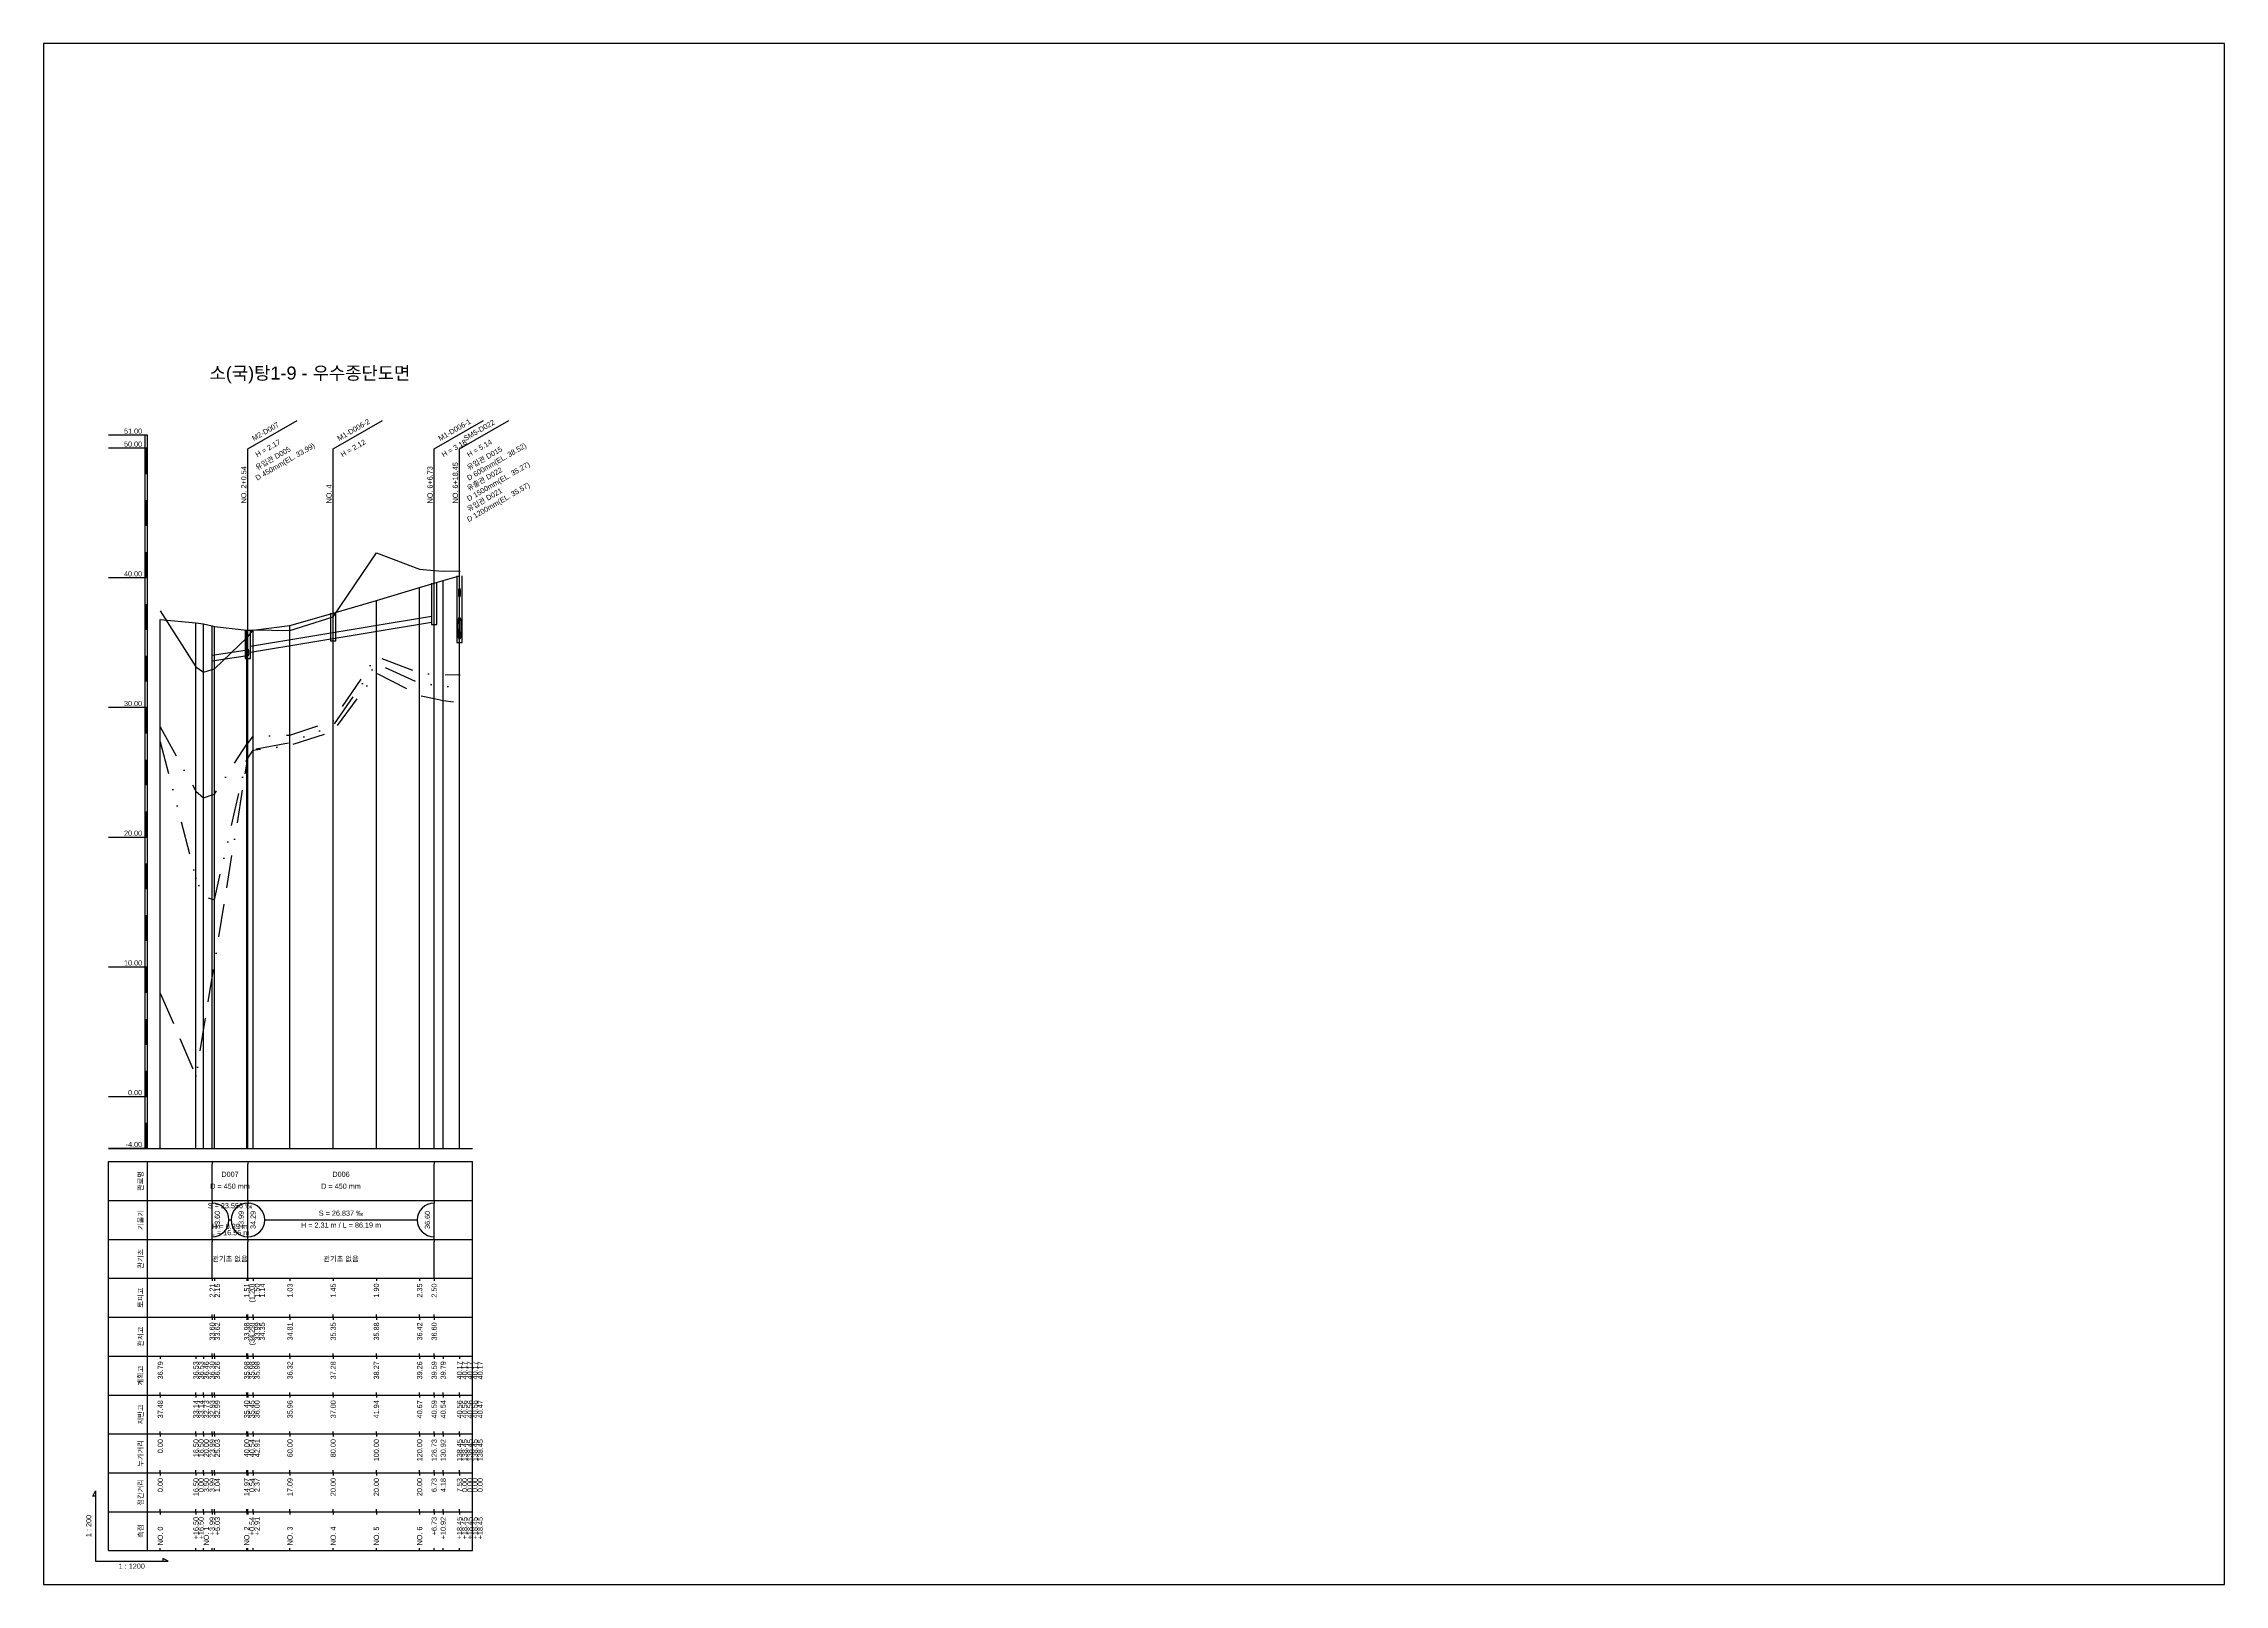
# Model space of a CAD drawing. Header units: millimetres. Extents: x -105495 to 3444, y -108190 to 2013.
# Drawn here: x 20 to 861, y -21252 to -20658 of the extents above; entities that cross this region are included whole.
import ezdxf
from ezdxf.enums import TextEntityAlignment as Align

# ---------------------------------------------------------------- set-up
doc = ezdxf.new("R2010")
doc.units = ezdxf.units.MM
for name, pattern in [('BORDER', [44.45, 12.7, -6.35, 12.7, -6.35, 0, -6.35]), ('DASHDOT', [25.4, 12.7, -6.35, 0, -6.35]), ('DIVIDE', [31.75, 12.7, -6.35, 0, -6.35, 0, -6.35])]:
    doc.linetypes.add(name, pattern=pattern)
for name, color, linetype in [('KZ_종단_계획선', 1, 'Continuous'), ('KZ_종단_관로', 4, 'Continuous'), ('KZ_종단_깃발', 7, 'Continuous'), ('KZ_종단_노선명', 7, 'Continuous'), ('KZ_종단_도각', 7, 'Continuous'), ('KZ_종단_맨홀', 4, 'Continuous'), ('KZ_종단_수직선', 7, 'Continuous'), ('KZ_종단_암선1', 56, 'DASHDOT'), ('KZ_종단_암선2', 4, 'DIVIDE'), ('KZ_종단_암선3', 6, 'BORDER'), ('KZ_종단_원형관', 4, 'Continuous'), ('KZ_종단_지반선', 3, 'Continuous'), ('KZ_종단_테이블문자', 7, 'Continuous'), ('KZ_종단_테이블선', 7, 'Continuous'), ('KZ_종단_폴대', 7, 'Continuous')]:
    doc.layers.add(name, color=color, linetype=linetype)
doc.styles.get("Standard").update_dxf_attribs({"font": 'arial.ttf'})

msp = doc.modelspace()

# ---------------------------------------------------------------- linework, layer by layer
at = {"layer": 'KZ_종단_계획선'}
msp.add_lwpolyline([(65, -20880.05), (78.75, -20881.36), (78.75, -20881.36), (81.67, -20881.7), (84.99, -20882.49), (85.86, -20882.7), (98.33, -20884.12), (98.79, -20884.12), (100.76, -20884.12), (115, -20882.38), (131.67, -20877.6), (148.33, -20872.66), (165, -20867.72), (170.61, -20866.06), (174.1, -20865.03), (180.37, -20863.17), (180.37, -20863.17), (180.37, -20863.17), (180.37, -20863.17), (180.37, -20863.17)], dxfattribs=at)
at = {"layer": 'KZ_종단_관로'}
for p, q in [((99.79, -20890.31), (169.61, -20878.75)), ((99.79, -20892.56), (169.61, -20881)), ((84.99, -20893.75), (97.79, -20891.8)), ((84.99, -20896), (97.79, -20894.05))]:
    msp.add_line(p, q, dxfattribs=at)
at = {"layer": 'KZ_종단_깃발'}
for p, q in [((98.79, -20814.28), (117.84, -20803.28)), ((131.67, -20814.28), (150.72, -20803.28)), ((170.61, -20814.28), (189.66, -20803.28)), ((180.37, -20814.28), (199.42, -20803.28)), ((98.79, -21084), (98.79, -20814.28)), ((131.67, -21084), (131.67, -20814.28)), ((170.61, -21084), (170.61, -20814.28)), ((180.37, -21084), (180.37, -20814.28))]:
    msp.add_line(p, q, dxfattribs=at)
at = {"layer": 'KZ_종단_도각'}
msp.add_lwpolyline([(20, -21252), (861, -21252), (861, -20658), (20, -20658)], close=True, dxfattribs=at)
at = {"layer": 'KZ_종단_맨홀'}
for points in [[(179.37, -20863.17), (179.37, -20888.88), (181.37, -20888.88), (181.37, -20863.17)], [(169.61, -20866.06), (169.61, -20881.94), (171.61, -20881.94), (171.61, -20866.06)], [(130.67, -20877.6), (130.67, -20888.21), (132.67, -20888.21), (132.67, -20877.6)], [(97.79, -20884.12), (97.79, -20894.99), (99.79, -20894.99), (99.79, -20884.12)]]:
    msp.add_lwpolyline(points, dxfattribs=at)
at = {"layer": 'KZ_종단_수직선'}
for p, q in [((174.1, -21084), (174.1, -20865.03)), ((180.37, -21084), (180.37, -20863.17)), ((180.37, -21084), (180.37, -20863.17)), ((180.37, -21084), (180.37, -20863.17)), ((180.37, -21084), (180.37, -20863.17)), ((180.37, -21084), (180.37, -20863.17)), ((148.33, -21084), (148.33, -20872.66)), ((165, -21084), (165, -20867.72)), ((170.61, -21084), (170.61, -20866.06)), ((65, -21084), (65, -20880.05)), ((78.75, -21084), (78.75, -20881.36)), ((78.75, -21084), (78.75, -20881.36)), ((81.67, -21084), (81.67, -20881.7)), ((131.67, -21084), (131.67, -20877.6)), ((84.99, -21084), (84.99, -20882.49)), ((85.86, -21084), (85.86, -20882.7)), ((98.33, -21084), (98.33, -20884.12)), ((98.78, -21084), (98.78, -20884.12)), ((100.76, -21084), (100.76, -20884.12)), ((115, -21084), (115, -20882.38))]:
    msp.add_line(p, q, dxfattribs=at)
at = {"layer": 'KZ_종단_암선1', "flags": 128}
msp.add_lwpolyline([(65, -20921.41), (78.75, -20946.24), (78.75, -20946.24), (81.67, -20948.83), (84.99, -20947.66), (85.86, -20947.35), (98.33, -20928.11), (98.78, -20927.83), (100.76, -20924.99), (115, -20924.61), (131.67, -20919.02), (148.33, -20894.28), (165, -20900.66), (170.61, -20901.06), (174.1, -20901.32), (180.37, -20901.19), (180.37, -20901.19), (180.37, -20901.19), (180.37, -20901.19), (180.37, -20901.66)], dxfattribs=at)
at = {"layer": 'KZ_종단_암선2', "flags": 128}
msp.add_lwpolyline([(65, -20927.12), (78.75, -20979.75), (78.75, -20979.75), (81.67, -20986.87), (84.99, -20987.83), (85.86, -20988.07), (98.33, -20933.66), (98.78, -20933.3), (100.76, -20930.14), (115, -20927.41), (131.67, -20920.9), (148.33, -20897.09), (165, -20904.52), (170.61, -20905.28), (174.1, -20905.75), (180.37, -20906.02), (180.37, -20906.02), (180.37, -20906.02), (180.37, -20906.02), (180.37, -20906.49)], dxfattribs=at)
at = {"layer": 'KZ_종단_암선3', "flags": 128}
msp.add_lwpolyline([(65, -21024.12), (78.75, -21055.99), (78.75, -21055.99), (98.78, -20933.45), (100.76, -20930.41), (115, -20928.55), (131.67, -20923.16), (148.33, -20900.62), (165, -20909.32), (170.61, -20910.51), (174.1, -20911.24), (180.37, -20911.99), (180.37, -20911.99), (180.37, -20911.99), (180.37, -20911.99), (180.37, -20912.46)], dxfattribs=at)
at = {"layer": 'KZ_종단_원형관'}
for p, q in [((180.08, -20869.35), (180.1, -20869.05)), ((180.08, -20869.65), (180.08, -20869.35)), ((180.08, -20869.95), (180.08, -20869.65)), ((180.1, -20870.25), (180.08, -20869.95)), ((180.1, -20869.05), (180.12, -20868.77)), ((180.12, -20870.52), (180.1, -20870.25)), ((180.12, -20868.77), (180.15, -20868.53)), ((180.15, -20870.77), (180.12, -20870.52)), ((180.15, -20868.53), (180.18, -20868.31)), ((180.18, -20870.99), (180.15, -20870.77)), ((180.18, -20868.31), (180.23, -20868.13)), ((180.23, -20871.17), (180.18, -20870.99)), ((180.23, -20868.13), (180.27, -20868.01)), ((180.27, -20871.29), (180.23, -20871.17)), ((180.27, -20868.01), (180.32, -20867.93)), ((180.32, -20871.37), (180.27, -20871.29)), ((180.32, -20867.93), (180.37, -20867.9)), ((180.37, -20871.4), (180.32, -20871.37)), ((180.37, -20867.9), (180.42, -20867.93)), ((180.42, -20871.37), (180.37, -20871.4)), ((180.42, -20867.93), (180.47, -20868.01)), ((180.47, -20871.29), (180.42, -20871.37)), ((180.47, -20868.01), (180.52, -20868.13)), ((180.52, -20871.17), (180.47, -20871.29)), ((180.52, -20868.13), (180.56, -20868.31)), ((180.56, -20870.99), (180.52, -20871.17)), ((180.56, -20868.31), (180.6, -20868.53)), ((180.6, -20870.77), (180.56, -20870.99)), ((180.6, -20868.53), (180.62, -20868.77)), ((180.62, -20870.52), (180.6, -20870.77)), ((180.62, -20868.77), (180.65, -20869.05)), ((180.65, -20870.25), (180.62, -20870.52)), ((180.65, -20869.05), (180.66, -20869.35)), ((180.66, -20869.95), (180.65, -20870.25)), ((180.66, -20869.35), (180.66, -20869.65)), ((180.66, -20869.65), (180.66, -20869.95)), ((179.68, -20882.69), (179.71, -20881.97)), ((179.71, -20881.97), (179.76, -20881.3)), ((179.76, -20881.3), (179.83, -20880.7)), ((179.8, -20882.07), (179.83, -20881.49)), ((179.83, -20880.7), (179.92, -20880.18)), ((179.83, -20881.49), (179.87, -20880.94)), ((179.87, -20880.94), (179.93, -20880.44)), ((179.92, -20880.18), (180.02, -20879.76)), ((179.93, -20880.44), (180, -20880.01)), ((180, -20880.01), (180.08, -20879.67)), ((180.02, -20879.76), (180.13, -20879.45)), ((180.08, -20879.67), (180.17, -20879.41)), ((180.13, -20879.45), (180.25, -20879.25)), ((180.17, -20879.41), (180.27, -20879.25)), ((180.25, -20879.25), (180.37, -20879.19)), ((180.27, -20879.25), (180.37, -20879.2)), ((180.37, -20879.19), (180.49, -20879.25)), ((180.37, -20879.2), (180.47, -20879.25)), ((180.47, -20879.25), (180.57, -20879.41)), ((180.49, -20879.25), (180.61, -20879.45)), ((180.57, -20879.41), (180.66, -20879.67)), ((180.61, -20879.45), (180.72, -20879.76)), ((180.66, -20879.67), (180.74, -20880.01)), ((180.72, -20879.76), (180.82, -20880.18)), ((180.74, -20880.01), (180.82, -20880.44)), ((180.82, -20880.18), (180.91, -20880.7)), ((180.82, -20880.44), (180.87, -20880.94)), ((180.87, -20880.94), (180.92, -20881.49)), ((180.91, -20880.7), (180.98, -20881.3)), ((180.92, -20881.49), (180.94, -20882.07)), ((180.98, -20881.3), (181.03, -20881.97)), ((181.03, -20881.97), (181.07, -20882.69)), ((179.67, -20883.42), (179.68, -20882.69)), ((179.68, -20884.15), (179.67, -20883.42)), ((179.71, -20884.87), (179.68, -20884.15)), ((179.76, -20885.53), (179.71, -20884.87)), ((179.83, -20886.14), (179.76, -20885.53)), ((179.79, -20882.67), (179.8, -20882.07)), ((179.8, -20883.28), (179.79, -20882.67)), ((179.83, -20883.86), (179.8, -20883.28)), ((179.87, -20884.41), (179.83, -20883.86)), ((179.92, -20886.66), (179.83, -20886.14)), ((179.93, -20884.91), (179.87, -20884.41)), ((180.02, -20887.08), (179.92, -20886.66)), ((180, -20885.34), (179.93, -20884.91)), ((180.08, -20885.68), (180, -20885.34)), ((180.13, -20887.39), (180.02, -20887.08)), ((180.17, -20885.94), (180.08, -20885.68)), ((180.25, -20887.59), (180.13, -20887.39)), ((180.27, -20886.1), (180.17, -20885.94)), ((180.37, -20887.65), (180.25, -20887.59)), ((180.37, -20886.15), (180.27, -20886.1)), ((180.47, -20886.1), (180.37, -20886.15)), ((180.49, -20887.59), (180.37, -20887.65)), ((180.57, -20885.94), (180.47, -20886.1)), ((180.61, -20887.39), (180.49, -20887.59)), ((180.66, -20885.68), (180.57, -20885.94)), ((180.72, -20887.08), (180.61, -20887.39)), ((180.74, -20885.34), (180.66, -20885.68)), ((180.82, -20886.66), (180.72, -20887.08)), ((180.82, -20884.91), (180.74, -20885.34)), ((180.87, -20884.41), (180.82, -20884.91)), ((180.91, -20886.14), (180.82, -20886.66)), ((180.92, -20883.86), (180.87, -20884.41)), ((180.98, -20885.53), (180.91, -20886.14)), ((180.94, -20883.28), (180.92, -20883.86)), ((180.94, -20882.07), (180.95, -20882.67)), ((180.95, -20882.67), (180.94, -20883.28)), ((181.03, -20884.87), (180.98, -20885.53)), ((181.07, -20884.15), (181.03, -20884.87)), ((181.07, -20882.69), (181.08, -20883.42)), ((181.08, -20883.42), (181.07, -20884.15)), ((98.57, -20892.52), (98.58, -20892.3)), ((98.57, -20892.75), (98.57, -20892.52)), ((98.57, -20892.98), (98.57, -20892.75)), ((98.58, -20893.2), (98.57, -20892.98)), ((98.58, -20892.3), (98.6, -20892.09)), ((98.6, -20893.41), (98.58, -20893.2)), ((98.6, -20892.09), (98.62, -20891.9)), ((98.62, -20893.6), (98.6, -20893.41)), ((98.62, -20891.9), (98.65, -20891.74)), ((98.65, -20893.76), (98.62, -20893.6)), ((98.65, -20891.74), (98.68, -20891.61)), ((98.68, -20893.89), (98.65, -20893.76)), ((98.68, -20891.61), (98.71, -20891.51)), ((98.71, -20893.99), (98.68, -20893.89)), ((98.71, -20891.51), (98.75, -20891.45)), ((98.75, -20894.04), (98.71, -20893.99)), ((98.75, -20891.45), (98.79, -20891.43)), ((98.79, -20894.06), (98.75, -20894.04)), ((98.79, -20891.43), (98.83, -20891.45)), ((98.83, -20894.04), (98.79, -20894.06)), ((98.83, -20891.45), (98.86, -20891.51)), ((98.86, -20893.99), (98.83, -20894.04)), ((98.86, -20891.51), (98.9, -20891.61)), ((98.9, -20893.89), (98.86, -20893.99)), ((98.9, -20891.61), (98.93, -20891.74)), ((98.93, -20893.76), (98.9, -20893.89)), ((98.93, -20891.74), (98.96, -20891.9)), ((98.96, -20893.6), (98.93, -20893.76)), ((98.96, -20891.9), (98.98, -20892.09)), ((98.98, -20893.41), (98.96, -20893.6)), ((98.98, -20892.09), (98.99, -20892.3)), ((98.99, -20893.2), (98.98, -20893.41)), ((98.99, -20892.3), (99, -20892.52)), ((99, -20892.98), (98.99, -20893.2)), ((99, -20892.52), (99.01, -20892.75)), ((99.01, -20892.75), (99, -20892.98))]:
    msp.add_line(p, q, dxfattribs=at)
at = {"layer": 'KZ_종단_지반선', "flags": 128}
msp.add_lwpolyline([(65, -20876.61), (78.75, -20898.28), (78.75, -20898.28), (81.67, -20900.35), (84.99, -20899.33), (85.86, -20899.06), (98.33, -20887.02), (98.78, -20886.76), (100.76, -20884), (115, -20884.22), (131.67, -20879), (148.33, -20854.28), (165, -20860.66), (170.61, -20861.06), (174.1, -20861.32), (180.37, -20861.19), (180.37, -20861.19), (180.37, -20861.19), (180.37, -20861.19), (180.37, -20861.66)], dxfattribs=at)
at = {"layer": 'KZ_종단_테이블문자'}
for p, q in [((84.99, -21089), (84.99, -21090)), ((84.99, -21103), (84.99, -21090)), ((98.78, -21089), (98.78, -21090)), ((98.78, -21089), (98.78, -21090)), ((98.78, -21103), (98.78, -21090)), ((98.78, -21103), (98.78, -21090)), ((170.61, -21089), (170.61, -21090)), ((170.61, -21103), (170.61, -21090)), ((84.99, -21104), (84.99, -21103)), ((84.99, -21104), (84.99, -21105)), ((84.99, -21118), (84.99, -21105)), ((98.78, -21104), (98.78, -21103)), ((98.78, -21104), (98.78, -21103)), ((98.78, -21104), (98.78, -21105)), ((98.78, -21104), (98.78, -21105)), ((98.78, -21118), (98.78, -21105)), ((98.78, -21118), (98.78, -21105)), ((170.61, -21104), (170.61, -21103)), ((170.61, -21104), (170.61, -21105)), ((170.61, -21118), (170.61, -21105)), ((91.41, -21111.5), (92.37, -21111.5)), ((105.2, -21111.5), (164.19, -21111.5)), ((84.99, -21119), (84.99, -21118)), ((84.99, -21119), (84.99, -21120)), ((84.99, -21133), (84.99, -21120)), ((98.78, -21119), (98.78, -21118)), ((98.78, -21119), (98.78, -21118)), ((98.78, -21119), (98.78, -21120)), ((98.78, -21119), (98.78, -21120)), ((98.78, -21133), (98.78, -21120)), ((98.78, -21133), (98.78, -21120)), ((170.61, -21119), (170.61, -21118)), ((170.61, -21119), (170.61, -21120)), ((170.61, -21133), (170.61, -21120)), ((84.99, -21134), (84.99, -21133)), ((98.78, -21134), (98.78, -21133)), ((98.78, -21134), (98.78, -21133)), ((170.61, -21134), (170.61, -21133))]:
    msp.add_line(p, q, dxfattribs=at)
for centre, start, end in [((84.99, -21111.5), 270, 90), ((98.78, -21111.5), 90, 270), ((98.78, -21111.5), 270, 90), ((170.61, -21111.5), 90, 270)]:
    msp.add_arc(centre, 6.5, start, end, dxfattribs=at)
at = {"layer": 'KZ_종단_테이블선'}
for p, q in [((45, -21084), (185.37, -21084)), ((45, -21104), (45, -21089)), ((45, -21089), (185.37, -21089)), ((60, -21104), (60, -21089)), ((185.37, -21104), (185.37, -21089)), ((45, -21119), (45, -21104)), ((45, -21104), (185.37, -21104)), ((60, -21119), (60, -21104)), ((185.37, -21119), (185.37, -21104)), ((45, -21134), (45, -21119)), ((45, -21119), (185.37, -21119)), ((60, -21134), (60, -21119)), ((185.37, -21134), (185.37, -21119)), ((45, -21149), (45, -21134)), ((45, -21134), (185.37, -21134)), ((60, -21149), (60, -21134)), ((84.99, -21134), (84.99, -21135)), ((85.86, -21134), (85.86, -21135)), ((98.33, -21134), (98.33, -21135)), ((98.79, -21134), (98.79, -21135)), ((100.76, -21134), (100.76, -21135)), ((115, -21134), (115, -21135)), ((131.67, -21134), (131.67, -21135)), ((148.33, -21134), (148.33, -21135)), ((165, -21134), (165, -21135)), ((170.61, -21134), (170.61, -21135)), ((185.37, -21149), (185.37, -21134)), ((45, -21164), (45, -21149)), ((45, -21149), (185.37, -21149)), ((60, -21164), (60, -21149)), ((84.99, -21149), (84.99, -21148)), ((84.99, -21149), (84.99, -21150)), ((85.86, -21149), (85.86, -21148)), ((85.86, -21149), (85.86, -21150)), ((98.33, -21149), (98.33, -21148)), ((98.33, -21149), (98.33, -21150)), ((98.79, -21149), (98.79, -21148)), ((98.79, -21149), (98.79, -21150)), ((100.76, -21149), (100.76, -21148)), ((100.76, -21149), (100.76, -21150)), ((115, -21149), (115, -21148)), ((115, -21149), (115, -21150)), ((131.67, -21149), (131.67, -21148)), ((131.67, -21149), (131.67, -21150)), ((148.33, -21149), (148.33, -21148)), ((148.33, -21149), (148.33, -21150)), ((165, -21149), (165, -21148)), ((165, -21149), (165, -21150)), ((170.61, -21149), (170.61, -21148)), ((170.61, -21149), (170.61, -21150)), ((185.37, -21164), (185.37, -21149)), ((45, -21179), (45, -21164)), ((45, -21164), (185.37, -21164)), ((60, -21179), (60, -21164)), ((65, -21164), (65, -21165)), ((78.75, -21164), (78.75, -21165)), ((78.75, -21164), (78.75, -21165)), ((81.67, -21164), (81.67, -21165)), ((84.99, -21164), (84.99, -21163)), ((84.99, -21164), (84.99, -21165)), ((85.86, -21164), (85.86, -21163)), ((85.86, -21164), (85.86, -21165)), ((98.33, -21164), (98.33, -21163)), ((98.33, -21164), (98.33, -21165)), ((98.78, -21164), (98.78, -21165)), ((98.79, -21164), (98.79, -21163)), ((100.76, -21164), (100.76, -21163)), ((100.76, -21164), (100.76, -21165)), ((115, -21164), (115, -21163)), ((115, -21164), (115, -21165)), ((131.67, -21164), (131.67, -21163)), ((131.67, -21164), (131.67, -21165)), ((148.33, -21164), (148.33, -21163)), ((148.33, -21164), (148.33, -21165)), ((165, -21164), (165, -21163)), ((165, -21164), (165, -21165)), ((170.61, -21164), (170.61, -21163)), ((170.61, -21164), (170.61, -21165)), ((174.1, -21164), (174.1, -21165)), ((180.37, -21164), (180.37, -21165)), ((180.37, -21164), (180.37, -21165)), ((180.37, -21164), (180.37, -21165)), ((180.37, -21164), (180.37, -21165)), ((180.37, -21164), (180.37, -21165)), ((185.37, -21179), (185.37, -21164)), ((45, -21194), (45, -21179)), ((45, -21179), (185.37, -21179)), ((60, -21194), (60, -21179)), ((65, -21179), (65, -21178)), ((65, -21179), (65, -21180)), ((78.75, -21179), (78.75, -21178)), ((78.75, -21179), (78.75, -21178)), ((78.75, -21179), (78.75, -21180)), ((78.75, -21179), (78.75, -21180)), ((81.67, -21179), (81.67, -21178)), ((81.67, -21179), (81.67, -21180)), ((84.99, -21179), (84.99, -21178)), ((84.99, -21179), (84.99, -21180)), ((85.86, -21179), (85.86, -21178)), ((85.86, -21179), (85.86, -21180)), ((98.33, -21179), (98.33, -21178)), ((98.33, -21179), (98.33, -21180)), ((98.78, -21179), (98.78, -21178)), ((98.78, -21179), (98.78, -21180)), ((100.76, -21179), (100.76, -21178)), ((100.76, -21179), (100.76, -21180)), ((115, -21179), (115, -21178)), ((115, -21179), (115, -21180)), ((131.67, -21179), (131.67, -21178)), ((131.67, -21179), (131.67, -21180)), ((148.33, -21179), (148.33, -21178)), ((148.33, -21179), (148.33, -21180)), ((165, -21179), (165, -21178)), ((165, -21179), (165, -21180)), ((170.61, -21179), (170.61, -21178)), ((170.61, -21179), (170.61, -21180)), ((174.1, -21179), (174.1, -21178)), ((174.1, -21179), (174.1, -21180)), ((180.37, -21179), (180.37, -21178)), ((180.37, -21179), (180.37, -21178)), ((180.37, -21179), (180.37, -21178)), ((180.37, -21179), (180.37, -21178)), ((180.37, -21179), (180.37, -21178)), ((180.37, -21179), (180.37, -21180)), ((180.37, -21179), (180.37, -21180)), ((180.37, -21179), (180.37, -21180)), ((180.37, -21179), (180.37, -21180)), ((180.37, -21179), (180.37, -21180)), ((185.37, -21194), (185.37, -21179)), ((65, -21194), (65, -21193)), ((78.75, -21194), (78.75, -21193)), ((78.75, -21194), (78.75, -21193)), ((81.67, -21194), (81.67, -21193)), ((84.99, -21194), (84.99, -21193)), ((85.86, -21194), (85.86, -21193)), ((98.33, -21194), (98.33, -21193)), ((98.78, -21194), (98.78, -21193)), ((100.76, -21194), (100.76, -21193)), ((115, -21194), (115, -21193)), ((131.67, -21194), (131.67, -21193)), ((148.33, -21194), (148.33, -21193)), ((165, -21194), (165, -21193)), ((170.61, -21194), (170.61, -21193)), ((174.1, -21194), (174.1, -21193)), ((180.37, -21194), (180.37, -21193)), ((180.37, -21194), (180.37, -21193)), ((180.37, -21194), (180.37, -21193)), ((180.37, -21194), (180.37, -21193)), ((180.37, -21194), (180.37, -21193)), ((45, -21209), (45, -21194)), ((45, -21194), (185.37, -21194)), ((60, -21209), (60, -21194)), ((65, -21194), (65, -21195)), ((78.75, -21194), (78.75, -21195)), ((78.75, -21194), (78.75, -21195)), ((81.67, -21194), (81.67, -21195)), ((84.99, -21194), (84.99, -21195)), ((85.86, -21194), (85.86, -21195)), ((98.33, -21194), (98.33, -21195)), ((98.78, -21194), (98.78, -21195)), ((100.76, -21194), (100.76, -21195)), ((115, -21194), (115, -21195)), ((131.67, -21194), (131.67, -21195)), ((148.33, -21194), (148.33, -21195)), ((165, -21194), (165, -21195)), ((170.61, -21194), (170.61, -21195)), ((174.1, -21194), (174.1, -21195)), ((180.37, -21194), (180.37, -21195)), ((180.37, -21194), (180.37, -21195)), ((180.37, -21194), (180.37, -21195)), ((180.37, -21194), (180.37, -21195)), ((180.37, -21194), (180.37, -21195)), ((185.37, -21209), (185.37, -21194)), ((45, -21224), (45, -21209)), ((45, -21209), (185.37, -21209)), ((60, -21224), (60, -21209)), ((65, -21209), (65, -21208)), ((65, -21209), (65, -21210)), ((78.75, -21209), (78.75, -21208)), ((78.75, -21209), (78.75, -21208)), ((78.75, -21209), (78.75, -21210)), ((78.75, -21209), (78.75, -21210)), ((81.67, -21209), (81.67, -21208)), ((81.67, -21209), (81.67, -21210)), ((84.99, -21209), (84.99, -21208)), ((84.99, -21209), (84.99, -21210)), ((85.86, -21209), (85.86, -21208)), ((85.86, -21209), (85.86, -21210)), ((98.33, -21209), (98.33, -21208)), ((98.33, -21209), (98.33, -21210)), ((98.78, -21209), (98.78, -21208)), ((98.78, -21209), (98.78, -21210)), ((100.76, -21209), (100.76, -21208)), ((100.76, -21209), (100.76, -21210)), ((115, -21209), (115, -21208)), ((115, -21209), (115, -21210)), ((131.67, -21209), (131.67, -21208)), ((131.67, -21209), (131.67, -21210)), ((148.33, -21209), (148.33, -21208)), ((148.33, -21209), (148.33, -21210)), ((165, -21209), (165, -21208)), ((165, -21209), (165, -21210)), ((170.61, -21209), (170.61, -21208)), ((170.61, -21209), (170.61, -21210)), ((174.1, -21209), (174.1, -21208)), ((174.1, -21209), (174.1, -21210)), ((180.37, -21209), (180.37, -21208)), ((180.37, -21209), (180.37, -21208)), ((180.37, -21209), (180.37, -21208)), ((180.37, -21209), (180.37, -21208)), ((180.37, -21209), (180.37, -21208)), ((180.37, -21209), (180.37, -21210)), ((180.37, -21209), (180.37, -21210)), ((180.37, -21209), (180.37, -21210)), ((180.37, -21209), (180.37, -21210)), ((180.37, -21209), (180.37, -21210)), ((185.37, -21224), (185.37, -21209)), ((45, -21239), (45, -21224)), ((45, -21224), (185.37, -21224)), ((60, -21239), (60, -21224)), ((65, -21224), (65, -21223)), ((65, -21224), (65, -21225)), ((78.75, -21224), (78.75, -21223)), ((78.75, -21224), (78.75, -21223)), ((78.75, -21224), (78.75, -21225)), ((78.75, -21224), (78.75, -21225)), ((81.67, -21224), (81.67, -21223)), ((81.67, -21224), (81.67, -21225)), ((84.99, -21224), (84.99, -21223)), ((84.99, -21224), (84.99, -21225)), ((85.86, -21224), (85.86, -21223)), ((85.86, -21224), (85.86, -21225)), ((98.33, -21224), (98.33, -21223)), ((98.33, -21224), (98.33, -21225)), ((98.78, -21224), (98.78, -21223)), ((98.78, -21224), (98.78, -21225)), ((100.76, -21224), (100.76, -21223)), ((100.76, -21224), (100.76, -21225)), ((115, -21224), (115, -21223)), ((115, -21224), (115, -21225)), ((131.67, -21224), (131.67, -21223)), ((131.67, -21224), (131.67, -21225)), ((148.33, -21224), (148.33, -21223)), ((148.33, -21224), (148.33, -21225)), ((165, -21224), (165, -21223)), ((165, -21224), (165, -21225)), ((170.61, -21224), (170.61, -21223)), ((170.61, -21224), (170.61, -21225)), ((174.1, -21224), (174.1, -21223)), ((174.1, -21224), (174.1, -21225)), ((180.37, -21224), (180.37, -21223)), ((180.37, -21224), (180.37, -21223)), ((180.37, -21224), (180.37, -21223)), ((180.37, -21224), (180.37, -21223)), ((180.37, -21224), (180.37, -21223)), ((180.37, -21224), (180.37, -21225)), ((180.37, -21224), (180.37, -21225)), ((180.37, -21224), (180.37, -21225)), ((180.37, -21224), (180.37, -21225)), ((180.37, -21224), (180.37, -21225)), ((185.37, -21239), (185.37, -21224)), ((45, -21239), (185.37, -21239)), ((65, -21239), (65, -21238)), ((78.75, -21239), (78.75, -21238)), ((78.75, -21239), (78.75, -21238)), ((81.67, -21239), (81.67, -21238)), ((84.99, -21239), (84.99, -21238)), ((85.86, -21239), (85.86, -21238)), ((98.33, -21239), (98.33, -21238)), ((98.78, -21239), (98.78, -21238)), ((100.76, -21239), (100.76, -21238)), ((115, -21239), (115, -21238)), ((131.67, -21239), (131.67, -21238)), ((148.33, -21239), (148.33, -21238)), ((165, -21239), (165, -21238)), ((170.61, -21239), (170.61, -21238)), ((174.1, -21239), (174.1, -21238)), ((180.37, -21239), (180.37, -21238)), ((180.37, -21239), (180.37, -21238)), ((180.37, -21239), (180.37, -21238)), ((180.37, -21239), (180.37, -21238)), ((180.37, -21239), (180.37, -21238))]:
    msp.add_line(p, q, dxfattribs=at)
msp.add_lwpolyline([(40, -21218), (39, -21218), (40, -21216), (40, -21243), (68, -21243), (66, -21242), (66, -21243)], dxfattribs=at)
at = {"layer": 'KZ_종단_폴대'}
for p, q in [((60, -20809), (45, -20809)), ((60, -20814), (45, -20814)), ((60, -20864), (45, -20864)), ((60, -20914), (45, -20914)), ((60, -20964), (45, -20964)), ((60, -21014), (45, -21014)), ((60, -21064), (45, -21064)), ((60, -21084), (45, -21084))]:
    msp.add_line(p, q, dxfattribs=at)
msp.add_lwpolyline([(60, -21084), (60, -20809), (59, -20809), (59, -21084), (60, -21084)], dxfattribs=at)
at = {"layer": 'KZ_종단_폴대', "const_width": 1}
for points in [[(59.5, -20824), (59.5, -20814)], [(59.5, -20844), (59.5, -20834)], [(59.5, -20864), (59.5, -20854)], [(59.5, -20884), (59.5, -20874)], [(59.5, -20904), (59.5, -20894)], [(59.5, -20924), (59.5, -20914)], [(59.5, -20944), (59.5, -20934)], [(59.5, -20964), (59.5, -20954)], [(59.5, -20984), (59.5, -20974)], [(59.5, -21004), (59.5, -20994)], [(59.5, -21024), (59.5, -21014)], [(59.5, -21044), (59.5, -21034)], [(59.5, -21064), (59.5, -21054)], [(59.5, -21084), (59.5, -21074)]]:
    msp.add_lwpolyline(points, dxfattribs=at)

# ---------------------------------------------------------------- texts
at = {"layer": 'KZ_종단_깃발'}
for s, rotation, p in [('M2-D007', 30, (101.39, -20811.78)), ('M1-D006-2', 30, (134.26, -20811.78)), ('M1-D006-1', 30, (173.21, -20811.78)), ('SM5-D022', 30, (182.97, -20811.78)), ('NO. 2+0.54', 90, (98.79, -20835.28)), ('NO. 6+6.73', 90, (170.61, -20835.28)), ('NO. 6+18.45', 90, (180.37, -20835.28)), ('NO. 4', 90, (131.67, -20835.28))]:
    msp.add_text(s, height=2, rotation=rotation, dxfattribs=at).set_placement(p, align=Align.BOTTOM_LEFT)
for s, p in [('H = 2.17', (101.39, -20815.78)), ('D 450mm(EL. 33.99)', (101.39, -20824.78)), ('유입관 D005', (101.39, -20820.78)), ('H = 2.12', (134.26, -20815.78)), ('H = 3.18', (173.21, -20815.78)), ('H = 5.14', (182.97, -20815.78)), ('D 600mm(EL. 38.52)', (182.97, -20824.78)), ('유입관 D015', (182.97, -20820.78)), ('D 1500mm(EL. 35.27)', (182.97, -20832.78)), ('유출관 D022', (182.97, -20828.78)), ('D 1200mm(EL. 35.57)', (182.97, -20840.78)), ('유입관 D021', (182.97, -20836.78))]:
    msp.add_text(s, height=2, rotation=30, dxfattribs=at).set_placement(p, align=Align.TOP_LEFT)
at = {"layer": 'KZ_종단_노선명'}
msp.add_text('소(국)탕1-9 - 우수종단도면', height=5, dxfattribs=at).set_placement((122.69, -20789), align=Align.BOTTOM_CENTER)
at = {"layer": 'KZ_종단_테이블문자'}
for s, p in [('D = 450 mm', (91.89, -21097.5)), ('D = 450 mm', (134.7, -21097.5)), ('S = 23.556 ‰', (91.89, -21105)), ('H = 2.31 m / L = 86.19 m', (134.7, -21112.5))]:
    msp.add_text(s, height=2, dxfattribs=at).set_placement(p, align=Align.TOP_CENTER)
for s, p in [('D007', (91.89, -21095.5)), ('D006', (134.7, -21095.5)), ('S = 26.837 ‰', (134.7, -21110.5)), ('L = 16.56 m', (91.89, -21118)), ('H = 0.39 m', (91.89, -21115.6))]:
    msp.add_text(s, height=2, dxfattribs=at).set_placement(p, align=Align.BOTTOM_CENTER)
for s, p in [('33.60', (85.99, -21111.5)), ('34.29', (99.78, -21111.5))]:
    msp.add_text(s, height=2, rotation=90, dxfattribs=at).set_placement(p, align=Align.TOP_CENTER)
for s, p in [('33.99', (97.78, -21111.5)), ('36.60', (169.61, -21111.5))]:
    msp.add_text(s, height=2, rotation=90, dxfattribs=at).set_placement(p, align=Align.BOTTOM_CENTER)
for p in [(91.89, -21126.5), (134.7, -21126.5)]:
    msp.add_text('관기초 없음', height=2, dxfattribs=at).set_placement(p, align=Align.MIDDLE_CENTER)
for s, p in [('2.21', (84.99, -21136)), ('2.15', (86.99, -21136)), ('1.51', (98.33, -21136)), ('(1.20)', (100.33, -21136)), ('1.50', (102.33, -21136)), ('1.14', (104.33, -21136)), ('1.03', (115, -21136)), ('1.45', (131.67, -21136)), ('1.90', (148.33, -21136)), ('2.35', (165, -21136)), ('2.50', (170.61, -21136)), ('33.60', (84.99, -21151)), ('33.62', (86.99, -21151)), ('33.98', (98.33, -21151)), ('33.99', (102.33, -21151)), ('34.35', (104.33, -21151)), ('34.81', (115, -21151)), ('35.35', (131.67, -21151)), ('35.88', (148.33, -21151)), ('36.42', (165, -21151)), ('36.60', (170.61, -21151)), ('(34.29)', (100.33, -21151)), ('36.79', (65, -21166)), ('36.53', (78.75, -21166)), ('36.53', (80.75, -21166)), ('36.46', (82.75, -21166)), ('36.30', (84.99, -21166)), ('36.26', (86.99, -21166)), ('35.98', (98.33, -21166)), ('35.98', (100.33, -21166)), ('35.98', (102.33, -21166)), ('36.32', (115, -21166)), ('37.28', (131.67, -21166)), ('38.27', (148.33, -21166)), ('39.26', (165, -21166)), ('39.59', (170.61, -21166)), ('39.79', (174.1, -21166)), ('40.17', (180.37, -21166)), ('40.17', (182.37, -21166)), ('40.17', (184.37, -21166)), ('40.17', (186.37, -21166)), ('40.17', (188.37, -21166)), ('37.48', (65, -21181)), ('33.14', (78.75, -21181)), ('33.14', (80.75, -21181)), ('32.73', (82.75, -21181)), ('32.93', (84.99, -21181)), ('32.99', (86.99, -21181)), ('35.40', (98.33, -21181)), ('35.45', (100.33, -21181)), ('36.00', (102.33, -21181)), ('35.96', (115, -21181)), ('37.00', (131.67, -21181)), ('41.94', (148.33, -21181)), ('40.67', (165, -21181)), ('40.59', (170.61, -21181)), ('40.54', (174.1, -21181)), ('40.56', (180.37, -21181)), ('40.56', (182.37, -21181)), ('40.56', (184.37, -21181)), ('40.56', (186.37, -21181)), ('40.47', (188.37, -21181)), ('0.00', (65, -21196)), ('16.50', (78.75, -21196)), ('16.50', (80.75, -21196)), ('20.00', (82.75, -21196)), ('23.99', (84.99, -21196)), ('25.03', (86.99, -21196)), ('40.00', (98.33, -21196)), ('40.54', (100.33, -21196)), ('42.91', (102.33, -21196)), ('60.00', (115, -21196)), ('80.00', (131.67, -21196)), ('100.00', (148.33, -21196)), ('120.00', (165, -21196)), ('126.73', (170.61, -21196)), ('130.92', (174.1, -21196)), ('138.45', (180.37, -21196)), ('138.45', (182.37, -21196)), ('138.45', (184.37, -21196)), ('138.45', (186.37, -21196)), ('138.45', (188.37, -21196)), ('0.00', (65, -21211)), ('16.50', (78.75, -21211)), ('0.00', (80.75, -21211)), ('3.50', (82.75, -21211)), ('3.99', (84.99, -21211)), ('1.04', (86.99, -21211)), ('14.97', (98.33, -21211)), ('0.54', (100.33, -21211)), ('2.37', (102.33, -21211)), ('17.09', (115, -21211)), ('20.00', (131.67, -21211)), ('20.00', (148.33, -21211)), ('20.00', (165, -21211)), ('6.73', (170.61, -21211)), ('4.18', (174.1, -21211)), ('7.53', (180.37, -21211)), ('0.00', (182.37, -21211)), ('0.00', (184.37, -21211)), ('0.00', (186.37, -21211)), ('0.00', (188.37, -21211)), ('+16.50', (78.75, -21226)), ('+16.50', (80.75, -21226)), ('+3.99', (84.99, -21226)), ('+5.03', (86.99, -21226)), ('+0.54', (100.33, -21226)), ('+2.91', (102.33, -21226)), ('+6.73', (170.61, -21226)), ('+10.92', (174.1, -21226)), ('+18.45', (180.37, -21226)), ('+18.45', (182.37, -21226)), ('+18.45', (184.37, -21226)), ('+18.45', (186.37, -21226)), ('+18.45', (188.37, -21226))]:
    msp.add_text(s, height=2, rotation=90, dxfattribs=at).set_placement(p, align=Align.MIDDLE_RIGHT)
for s, p in [('NO. 0', (65, -21237)), ('NO. 1', (82.75, -21237)), ('NO. 2', (98.33, -21237)), ('NO. 3', (115, -21237)), ('NO. 4', (131.67, -21237)), ('NO. 5', (148.33, -21237)), ('NO. 6', (165, -21237))]:
    msp.add_text(s, height=2, rotation=90, dxfattribs=at).set_placement(p, align=Align.MIDDLE_LEFT)
at = {"layer": 'KZ_종단_테이블선'}
for s, p in [('관로명', (59, -21096.5)), ('기울기', (59, -21111.5)), ('관기초', (59, -21126.5)), ('토피고', (59, -21141.5)), ('관저고', (59, -21156.5)), ('계획고', (59, -21171.5)), ('지반고', (59, -21186.5)), ('누가거리', (59, -21201.5)), ('점간거리', (59, -21216.5)), ('1 : 200', (39, -21229.5)), ('측점', (59, -21231.5))]:
    msp.add_text(s, height=2, rotation=90, dxfattribs=at).set_placement(p, align=Align.BOTTOM_CENTER)
msp.add_text('1 : 1200', height=2, dxfattribs=at).set_placement((54, -21244), align=Align.TOP_CENTER)
at = {"layer": 'KZ_종단_폴대'}
for s, p in [('51.00', (58, -20809)), ('50.00', (58, -20814)), ('40.00', (58, -20864)), ('30.00', (58, -20914)), ('20.00', (58, -20964)), ('10.00', (58, -21014)), ('0.00', (58, -21064)), ('-4.00', (58, -21084))]:
    msp.add_text(s, height=2, dxfattribs=at).set_placement(p, align=Align.BOTTOM_RIGHT)

doc.saveas('drawing.dxf')
